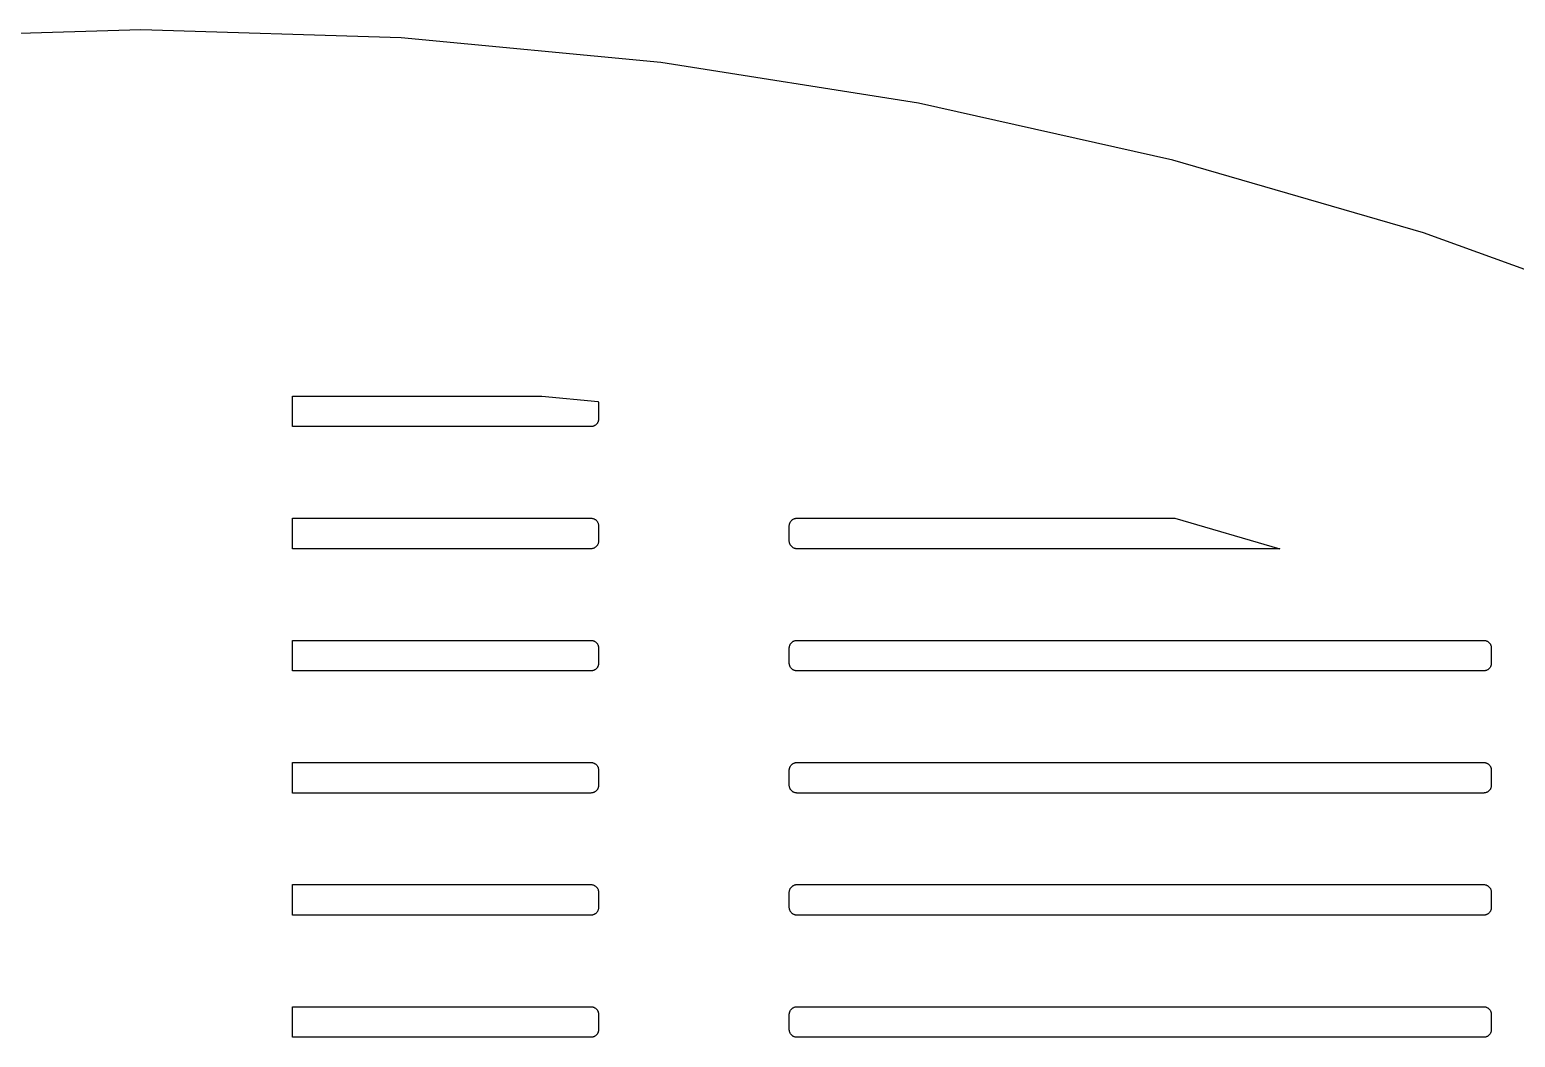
# Model space of a CAD drawing. Header units: metres. Extents: x -163 to 163, y -163 to 163.
# Drawn here: x -4.4 to 54, y 123.6 to 163.2 of the extents above; entities that cross this region are included whole.
import ezdxf

# ---------------------------------------------------------------- set-up
doc = ezdxf.new("R2010")
doc.units = ezdxf.units.M

msp = doc.modelspace()

# ---------------------------------------------------------------- linework, layer by layer
for p, q in [((0, 163.199), (-10.2473, 162.877)), ((10.2473, 162.877), (0, 163.199)), ((20.4542, 161.912), (10.2473, 162.877)), ((30.5804, 160.308), (20.4542, 161.912)), ((40.5859, 158.072), (30.5804, 160.308)), ((50.4312, 155.211), (40.5859, 158.072)), ((60.0775, 151.739), (50.4312, 155.211)), ((5.97498, 147.601), (5.97498, 148.801)), ((5.97498, 148.801), (15.7736, 148.801)), ((15.7736, 148.801), (17.9869, 148.592)), ((17.9869, 148.592), (17.9916, 148.576)), ((17.9916, 148.576), (17.9957, 148.557)), ((17.9957, 148.557), (17.9987, 148.539)), ((17.9987, 148.539), (18.0004, 148.52)), ((18.0004, 148.52), (18.001, 148.501)), ((18.001, 148.501), (18.001, 147.901)), ((17.9725, 147.773), (17.9639, 147.757)), ((17.98, 147.791), (17.9725, 147.773)), ((17.9864, 147.808), (17.98, 147.791)), ((17.9916, 147.826), (17.9864, 147.808)), ((17.9957, 147.845), (17.9916, 147.826)), ((17.9987, 147.863), (17.9957, 147.845)), ((18.0004, 147.882), (17.9987, 147.863)), ((18.001, 147.901), (18.0004, 147.882)), ((17.701, 147.601), (5.97498, 147.601)), ((17.7199, 147.602), (17.701, 147.601)), ((17.7386, 147.603), (17.7199, 147.602)), ((17.7572, 147.606), (17.7386, 147.603)), ((17.7757, 147.61), (17.7572, 147.606)), ((17.7937, 147.616), (17.7757, 147.61)), ((17.8115, 147.622), (17.7937, 147.616)), ((17.8288, 147.63), (17.8115, 147.622)), ((17.8456, 147.638), (17.8288, 147.63)), ((17.8618, 147.648), (17.8456, 147.638)), ((17.8774, 147.658), (17.8618, 147.648)), ((17.8923, 147.67), (17.8774, 147.658)), ((17.9064, 147.682), (17.8923, 147.67)), ((17.9197, 147.696), (17.9064, 147.682)), ((17.9322, 147.71), (17.9197, 147.696)), ((17.9437, 147.725), (17.9322, 147.71)), ((17.9543, 147.74), (17.9437, 147.725)), ((17.9639, 147.757), (17.9543, 147.74)), ((5.97498, 142.801), (5.97498, 144.001)), ((5.97498, 144.001), (17.701, 144.001)), ((17.701, 144.001), (17.7199, 144)), ((17.7199, 144), (17.7386, 143.999)), ((17.7386, 143.999), (17.7572, 143.996)), ((17.7572, 143.996), (17.7757, 143.992)), ((17.7757, 143.992), (17.7937, 143.986)), ((17.7937, 143.986), (17.8115, 143.98)), ((17.8115, 143.98), (17.8288, 143.972)), ((17.8288, 143.972), (17.8456, 143.964)), ((17.8456, 143.964), (17.8618, 143.954)), ((17.8618, 143.954), (17.8774, 143.944)), ((17.8774, 143.944), (17.8923, 143.932)), ((17.8923, 143.932), (17.9064, 143.92)), ((17.9064, 143.92), (17.9197, 143.906)), ((17.9197, 143.906), (17.9322, 143.892)), ((17.9322, 143.892), (17.9437, 143.877)), ((17.9437, 143.877), (17.9543, 143.862)), ((17.9543, 143.862), (17.9639, 143.846)), ((17.9639, 143.846), (17.9725, 143.829)), ((17.9725, 143.829), (17.98, 143.811)), ((17.98, 143.811), (17.9864, 143.794)), ((17.9864, 143.794), (17.9916, 143.776)), ((17.9916, 143.776), (17.9957, 143.757)), ((17.9957, 143.757), (17.9987, 143.739)), ((17.9987, 143.739), (18.0004, 143.72)), ((18.0004, 143.72), (18.001, 143.701)), ((18.001, 143.701), (18.001, 143.101)), ((25.501, 143.701), (25.5016, 143.72)), ((25.501, 143.101), (25.501, 143.701)), ((25.5016, 143.72), (25.5034, 143.739)), ((25.5034, 143.739), (25.5063, 143.757)), ((25.5063, 143.757), (25.5105, 143.776)), ((25.5105, 143.776), (25.5157, 143.794)), ((25.5157, 143.794), (25.5221, 143.811)), ((25.5221, 143.811), (25.5296, 143.829)), ((25.5296, 143.829), (25.5381, 143.846)), ((25.5381, 143.846), (25.5477, 143.862)), ((25.5477, 143.862), (25.5583, 143.877)), ((25.5583, 143.877), (25.5699, 143.892)), ((25.5699, 143.892), (25.5824, 143.906)), ((25.5824, 143.906), (25.5957, 143.92)), ((25.5957, 143.92), (25.6098, 143.932)), ((25.6098, 143.932), (25.6247, 143.944)), ((25.6247, 143.944), (25.6403, 143.954)), ((25.6403, 143.954), (25.6565, 143.964)), ((25.6565, 143.964), (25.6733, 143.972)), ((25.6733, 143.972), (25.6906, 143.98)), ((25.6906, 143.98), (25.7083, 143.986)), ((25.7083, 143.986), (25.7264, 143.992)), ((25.7264, 143.992), (25.7448, 143.996)), ((25.7448, 143.996), (25.7634, 143.999)), ((25.7634, 143.999), (25.7822, 144)), ((25.7822, 144), (25.801, 144.001)), ((25.801, 144.001), (40.6529, 144.001)), ((40.6529, 144.001), (44.7833, 142.801)), ((18.001, 143.101), (18.0004, 143.082)), ((25.5016, 143.082), (25.501, 143.101)), ((17.701, 142.801), (5.97498, 142.801)), ((17.7199, 142.802), (17.701, 142.801)), ((17.7386, 142.803), (17.7199, 142.802)), ((17.7572, 142.806), (17.7386, 142.803)), ((17.7757, 142.81), (17.7572, 142.806)), ((17.7937, 142.816), (17.7757, 142.81)), ((17.8115, 142.822), (17.7937, 142.816)), ((17.8288, 142.83), (17.8115, 142.822)), ((17.8456, 142.838), (17.8288, 142.83)), ((17.8618, 142.848), (17.8456, 142.838)), ((17.8774, 142.858), (17.8618, 142.848)), ((17.8923, 142.87), (17.8774, 142.858)), ((17.9064, 142.882), (17.8923, 142.87)), ((17.9197, 142.896), (17.9064, 142.882)), ((17.9322, 142.91), (17.9197, 142.896)), ((17.9437, 142.925), (17.9322, 142.91)), ((17.9543, 142.94), (17.9437, 142.925)), ((17.9639, 142.957), (17.9543, 142.94)), ((17.9725, 142.973), (17.9639, 142.957)), ((17.98, 142.991), (17.9725, 142.973)), ((17.9864, 143.008), (17.98, 142.991)), ((17.9916, 143.026), (17.9864, 143.008)), ((17.9957, 143.045), (17.9916, 143.026)), ((17.9987, 143.063), (17.9957, 143.045)), ((18.0004, 143.082), (17.9987, 143.063)), ((25.5034, 143.063), (25.5016, 143.082)), ((25.5063, 143.045), (25.5034, 143.063)), ((25.5105, 143.026), (25.5063, 143.045)), ((25.5157, 143.008), (25.5105, 143.026)), ((25.5221, 142.991), (25.5157, 143.008)), ((25.5296, 142.973), (25.5221, 142.991)), ((25.5381, 142.957), (25.5296, 142.973)), ((25.5477, 142.94), (25.5381, 142.957)), ((25.5583, 142.925), (25.5477, 142.94)), ((25.5699, 142.91), (25.5583, 142.925)), ((25.5824, 142.896), (25.5699, 142.91)), ((25.5957, 142.882), (25.5824, 142.896)), ((25.6098, 142.87), (25.5957, 142.882)), ((25.6247, 142.858), (25.6098, 142.87)), ((25.6403, 142.848), (25.6247, 142.858)), ((25.6565, 142.838), (25.6403, 142.848)), ((25.6733, 142.83), (25.6565, 142.838)), ((25.6906, 142.822), (25.6733, 142.83)), ((25.7083, 142.816), (25.6906, 142.822)), ((25.7264, 142.81), (25.7083, 142.816)), ((25.7448, 142.806), (25.7264, 142.81)), ((25.7634, 142.803), (25.7448, 142.806)), ((25.7822, 142.802), (25.7634, 142.803)), ((25.801, 142.801), (25.7822, 142.802)), ((44.7833, 142.801), (25.801, 142.801)), ((5.97498, 138.001), (5.97498, 139.201)), ((5.97498, 139.201), (17.701, 139.201)), ((17.701, 139.201), (17.7199, 139.2)), ((17.7199, 139.2), (17.7386, 139.199)), ((17.7386, 139.199), (17.7572, 139.196)), ((17.7572, 139.196), (17.7757, 139.192)), ((17.7757, 139.192), (17.7937, 139.186)), ((17.7937, 139.186), (17.8115, 139.18)), ((17.8115, 139.18), (17.8288, 139.173)), ((17.8288, 139.173), (17.8456, 139.164)), ((17.8456, 139.164), (17.8618, 139.154)), ((17.8618, 139.154), (17.8774, 139.144)), ((17.8774, 139.144), (17.8923, 139.132)), ((17.8923, 139.132), (17.9064, 139.12)), ((17.9064, 139.12), (17.9197, 139.106)), ((17.9197, 139.106), (17.9322, 139.092)), ((17.9322, 139.092), (17.9437, 139.077)), ((17.9437, 139.077), (17.9543, 139.062)), ((17.9543, 139.062), (17.9639, 139.046)), ((17.9639, 139.046), (17.9725, 139.029)), ((17.9725, 139.029), (17.98, 139.011)), ((17.98, 139.011), (17.9864, 138.994)), ((25.5157, 138.994), (25.5221, 139.011)), ((25.5221, 139.011), (25.5296, 139.029)), ((25.5296, 139.029), (25.5381, 139.046)), ((25.5381, 139.046), (25.5477, 139.062)), ((25.5477, 139.062), (25.5583, 139.077)), ((25.5583, 139.077), (25.5699, 139.092)), ((25.5699, 139.092), (25.5824, 139.106)), ((25.5824, 139.106), (25.5957, 139.12)), ((25.5957, 139.12), (25.6098, 139.132)), ((25.6098, 139.132), (25.6247, 139.144)), ((25.6247, 139.144), (25.6403, 139.154)), ((25.6403, 139.154), (25.6565, 139.164)), ((25.6565, 139.164), (25.6733, 139.173)), ((25.6733, 139.173), (25.6906, 139.18)), ((25.6906, 139.18), (25.7083, 139.186)), ((25.7083, 139.186), (25.7264, 139.192)), ((25.7264, 139.192), (25.7448, 139.196)), ((25.7448, 139.196), (25.7634, 139.199)), ((25.7634, 139.199), (25.7822, 139.2)), ((25.7822, 139.2), (25.801, 139.201)), ((25.801, 139.201), (52.801, 139.201)), ((52.801, 139.201), (52.8199, 139.2)), ((52.8199, 139.2), (52.8386, 139.199)), ((52.8386, 139.199), (52.8573, 139.196)), ((52.8573, 139.196), (52.8756, 139.192)), ((52.8756, 139.192), (52.8938, 139.186)), ((52.8938, 139.186), (52.9115, 139.18)), ((52.9115, 139.18), (52.9288, 139.173)), ((52.9288, 139.173), (52.9456, 139.164)), ((52.9456, 139.164), (52.9618, 139.154)), ((52.9618, 139.154), (52.9774, 139.144)), ((52.9774, 139.144), (52.9923, 139.132)), ((52.9923, 139.132), (53.0064, 139.12)), ((53.0064, 139.12), (53.0197, 139.106)), ((53.0197, 139.106), (53.0322, 139.092)), ((53.0322, 139.092), (53.0437, 139.077)), ((53.0437, 139.077), (53.0543, 139.062)), ((53.0543, 139.062), (53.0639, 139.046)), ((53.0639, 139.046), (53.0725, 139.029)), ((53.0725, 139.029), (53.08, 139.011)), ((53.08, 139.011), (53.0864, 138.994)), ((17.9864, 138.994), (17.9916, 138.976)), ((17.9916, 138.976), (17.9957, 138.957)), ((17.9957, 138.957), (17.9987, 138.939)), ((17.9987, 138.939), (18.0004, 138.92)), ((18.0004, 138.92), (18.001, 138.901)), ((18.001, 138.901), (18.001, 138.301)), ((25.501, 138.901), (25.5016, 138.92)), ((25.501, 138.301), (25.501, 138.901)), ((25.5016, 138.92), (25.5034, 138.939)), ((25.5034, 138.939), (25.5063, 138.957)), ((25.5063, 138.957), (25.5105, 138.976)), ((25.5105, 138.976), (25.5157, 138.994)), ((53.0864, 138.994), (53.0916, 138.976)), ((53.0916, 138.976), (53.0957, 138.957)), ((53.0957, 138.957), (53.0987, 138.939)), ((53.0987, 138.939), (53.1004, 138.92)), ((53.1004, 138.92), (53.101, 138.901)), ((53.101, 138.901), (53.101, 138.301)), ((17.701, 138.001), (5.97498, 138.001)), ((17.7199, 138.002), (17.701, 138.001)), ((17.7386, 138.003), (17.7199, 138.002)), ((17.7572, 138.006), (17.7386, 138.003)), ((17.7757, 138.01), (17.7572, 138.006)), ((17.7937, 138.016), (17.7757, 138.01)), ((17.8115, 138.022), (17.7937, 138.016)), ((17.8288, 138.03), (17.8115, 138.022)), ((17.8456, 138.038), (17.8288, 138.03)), ((17.8618, 138.048), (17.8456, 138.038)), ((17.8774, 138.058), (17.8618, 138.048)), ((17.8923, 138.07), (17.8774, 138.058)), ((17.9064, 138.082), (17.8923, 138.07)), ((17.9197, 138.096), (17.9064, 138.082)), ((17.9322, 138.11), (17.9197, 138.096)), ((17.9437, 138.125), (17.9322, 138.11)), ((17.9543, 138.14), (17.9437, 138.125)), ((17.9639, 138.157), (17.9543, 138.14)), ((17.9725, 138.173), (17.9639, 138.157)), ((17.98, 138.191), (17.9725, 138.173)), ((17.9864, 138.208), (17.98, 138.191)), ((17.9916, 138.226), (17.9864, 138.208)), ((17.9957, 138.245), (17.9916, 138.226)), ((17.9987, 138.263), (17.9957, 138.245)), ((18.0004, 138.282), (17.9987, 138.263)), ((18.001, 138.301), (18.0004, 138.282)), ((25.5016, 138.282), (25.501, 138.301)), ((25.5034, 138.263), (25.5016, 138.282)), ((25.5063, 138.245), (25.5034, 138.263)), ((25.5105, 138.226), (25.5063, 138.245)), ((25.5157, 138.208), (25.5105, 138.226)), ((25.5221, 138.191), (25.5157, 138.208)), ((25.5296, 138.173), (25.5221, 138.191)), ((25.5381, 138.157), (25.5296, 138.173)), ((25.5477, 138.14), (25.5381, 138.157)), ((25.5583, 138.125), (25.5477, 138.14)), ((25.5699, 138.11), (25.5583, 138.125)), ((25.5824, 138.096), (25.5699, 138.11)), ((25.5957, 138.082), (25.5824, 138.096)), ((25.6098, 138.07), (25.5957, 138.082)), ((25.6247, 138.058), (25.6098, 138.07)), ((25.6403, 138.048), (25.6247, 138.058)), ((25.6565, 138.038), (25.6403, 138.048)), ((25.6733, 138.03), (25.6565, 138.038)), ((25.6906, 138.022), (25.6733, 138.03)), ((25.7083, 138.016), (25.6906, 138.022)), ((25.7264, 138.01), (25.7083, 138.016)), ((25.7448, 138.006), (25.7264, 138.01)), ((25.7634, 138.003), (25.7448, 138.006)), ((25.7822, 138.002), (25.7634, 138.003)), ((25.801, 138.001), (25.7822, 138.002)), ((52.801, 138.001), (25.801, 138.001)), ((52.8199, 138.002), (52.801, 138.001)), ((52.8386, 138.003), (52.8199, 138.002)), ((52.8573, 138.006), (52.8386, 138.003)), ((52.8756, 138.01), (52.8573, 138.006)), ((52.8938, 138.016), (52.8756, 138.01)), ((52.9115, 138.022), (52.8938, 138.016)), ((52.9288, 138.03), (52.9115, 138.022)), ((52.9456, 138.038), (52.9288, 138.03)), ((52.9618, 138.048), (52.9456, 138.038)), ((52.9774, 138.058), (52.9618, 138.048)), ((52.9923, 138.07), (52.9774, 138.058)), ((53.0064, 138.082), (52.9923, 138.07)), ((53.0197, 138.096), (53.0064, 138.082)), ((53.0322, 138.11), (53.0197, 138.096)), ((53.0437, 138.125), (53.0322, 138.11)), ((53.0543, 138.14), (53.0437, 138.125)), ((53.0639, 138.157), (53.0543, 138.14)), ((53.0725, 138.173), (53.0639, 138.157)), ((53.08, 138.191), (53.0725, 138.173)), ((53.0864, 138.208), (53.08, 138.191)), ((53.0916, 138.226), (53.0864, 138.208)), ((53.0957, 138.245), (53.0916, 138.226)), ((53.0987, 138.263), (53.0957, 138.245)), ((53.1004, 138.282), (53.0987, 138.263)), ((53.101, 138.301), (53.1004, 138.282)), ((5.97498, 133.201), (5.97498, 134.401)), ((5.97498, 134.401), (17.701, 134.401)), ((17.701, 134.401), (17.7199, 134.4)), ((17.7199, 134.4), (17.7386, 134.399)), ((17.7386, 134.399), (17.7572, 134.396)), ((17.7572, 134.396), (17.7757, 134.392)), ((17.7757, 134.392), (17.7937, 134.386)), ((17.7937, 134.386), (17.8115, 134.38)), ((17.8115, 134.38), (17.8288, 134.372)), ((17.8288, 134.372), (17.8456, 134.364)), ((17.8456, 134.364), (17.8618, 134.354)), ((17.8618, 134.354), (17.8774, 134.344)), ((17.8774, 134.344), (17.8923, 134.332)), ((25.6098, 134.332), (25.6247, 134.344)), ((25.6247, 134.344), (25.6403, 134.354)), ((25.6403, 134.354), (25.6565, 134.364)), ((25.6565, 134.364), (25.6733, 134.372)), ((25.6733, 134.372), (25.6906, 134.38)), ((25.6906, 134.38), (25.7083, 134.386)), ((25.7083, 134.386), (25.7264, 134.392)), ((25.7264, 134.392), (25.7448, 134.396)), ((25.7448, 134.396), (25.7634, 134.399)), ((25.7634, 134.399), (25.7822, 134.4)), ((25.7822, 134.4), (25.801, 134.401)), ((25.801, 134.401), (52.801, 134.401)), ((52.801, 134.401), (52.8199, 134.4)), ((52.8199, 134.4), (52.8386, 134.399)), ((52.8386, 134.399), (52.8573, 134.396)), ((52.8573, 134.396), (52.8756, 134.392)), ((52.8756, 134.392), (52.8938, 134.386)), ((52.8938, 134.386), (52.9115, 134.38)), ((52.9115, 134.38), (52.9288, 134.372)), ((52.9288, 134.372), (52.9456, 134.364)), ((52.9456, 134.364), (52.9618, 134.354)), ((52.9618, 134.354), (52.9774, 134.344)), ((52.9774, 134.344), (52.9923, 134.332)), ((17.8923, 134.332), (17.9064, 134.32)), ((17.9064, 134.32), (17.9197, 134.306)), ((17.9197, 134.306), (17.9322, 134.292)), ((17.9322, 134.292), (17.9437, 134.277)), ((17.9437, 134.277), (17.9543, 134.262)), ((17.9543, 134.262), (17.9639, 134.246)), ((17.9639, 134.246), (17.9725, 134.229)), ((17.9725, 134.229), (17.98, 134.211)), ((17.98, 134.211), (17.9864, 134.194)), ((17.9864, 134.194), (17.9916, 134.176)), ((17.9916, 134.176), (17.9957, 134.157)), ((17.9957, 134.157), (17.9987, 134.139)), ((17.9987, 134.139), (18.0004, 134.12)), ((18.0004, 134.12), (18.001, 134.101)), ((18.001, 134.101), (18.001, 133.501)), ((25.501, 134.101), (25.5016, 134.12)), ((25.501, 133.501), (25.501, 134.101)), ((25.5016, 134.12), (25.5034, 134.139)), ((25.5034, 134.139), (25.5063, 134.157)), ((25.5063, 134.157), (25.5105, 134.176)), ((25.5105, 134.176), (25.5157, 134.194)), ((25.5157, 134.194), (25.5221, 134.211)), ((25.5221, 134.211), (25.5296, 134.229)), ((25.5296, 134.229), (25.5381, 134.246)), ((25.5381, 134.246), (25.5477, 134.262)), ((25.5477, 134.262), (25.5583, 134.277)), ((25.5583, 134.277), (25.5699, 134.292)), ((25.5699, 134.292), (25.5824, 134.306)), ((25.5824, 134.306), (25.5957, 134.32)), ((25.5957, 134.32), (25.6098, 134.332)), ((52.9923, 134.332), (53.0064, 134.32)), ((53.0064, 134.32), (53.0197, 134.306)), ((53.0197, 134.306), (53.0322, 134.292)), ((53.0322, 134.292), (53.0437, 134.277)), ((53.0437, 134.277), (53.0543, 134.262)), ((53.0543, 134.262), (53.0639, 134.246)), ((53.0639, 134.246), (53.0725, 134.229)), ((53.0725, 134.229), (53.08, 134.211)), ((53.08, 134.211), (53.0864, 134.194)), ((53.0864, 134.194), (53.0916, 134.176)), ((53.0916, 134.176), (53.0957, 134.157)), ((53.0957, 134.157), (53.0987, 134.139)), ((53.0987, 134.139), (53.1004, 134.12)), ((53.1004, 134.12), (53.101, 134.101)), ((53.101, 134.101), (53.101, 133.501)), ((17.701, 133.201), (5.97498, 133.201)), ((17.7199, 133.202), (17.701, 133.201)), ((17.7386, 133.203), (17.7199, 133.202)), ((17.7572, 133.206), (17.7386, 133.203)), ((17.7757, 133.21), (17.7572, 133.206)), ((17.7937, 133.216), (17.7757, 133.21)), ((17.8115, 133.222), (17.7937, 133.216)), ((17.8288, 133.23), (17.8115, 133.222)), ((17.8456, 133.238), (17.8288, 133.23)), ((17.8618, 133.248), (17.8456, 133.238)), ((17.8774, 133.258), (17.8618, 133.248)), ((17.8923, 133.27), (17.8774, 133.258)), ((17.9064, 133.282), (17.8923, 133.27)), ((17.9197, 133.296), (17.9064, 133.282)), ((17.9322, 133.31), (17.9197, 133.296)), ((17.9437, 133.325), (17.9322, 133.31)), ((17.9543, 133.34), (17.9437, 133.325)), ((17.9639, 133.357), (17.9543, 133.34)), ((17.9725, 133.373), (17.9639, 133.357)), ((17.98, 133.391), (17.9725, 133.373)), ((17.9864, 133.408), (17.98, 133.391)), ((17.9916, 133.426), (17.9864, 133.408)), ((17.9957, 133.445), (17.9916, 133.426)), ((17.9987, 133.463), (17.9957, 133.445)), ((18.0004, 133.482), (17.9987, 133.463)), ((18.001, 133.501), (18.0004, 133.482)), ((25.5016, 133.482), (25.501, 133.501)), ((25.5034, 133.463), (25.5016, 133.482)), ((25.5063, 133.445), (25.5034, 133.463)), ((25.5105, 133.426), (25.5063, 133.445)), ((25.5157, 133.408), (25.5105, 133.426)), ((25.5221, 133.391), (25.5157, 133.408)), ((25.5296, 133.373), (25.5221, 133.391)), ((25.5381, 133.357), (25.5296, 133.373)), ((25.5477, 133.34), (25.5381, 133.357)), ((25.5583, 133.325), (25.5477, 133.34)), ((25.5699, 133.31), (25.5583, 133.325)), ((25.5824, 133.296), (25.5699, 133.31)), ((25.5957, 133.282), (25.5824, 133.296)), ((25.6098, 133.27), (25.5957, 133.282)), ((25.6247, 133.258), (25.6098, 133.27)), ((25.6403, 133.248), (25.6247, 133.258)), ((25.6565, 133.238), (25.6403, 133.248)), ((25.6733, 133.23), (25.6565, 133.238)), ((25.6906, 133.222), (25.6733, 133.23)), ((25.7083, 133.216), (25.6906, 133.222)), ((25.7264, 133.21), (25.7083, 133.216)), ((25.7448, 133.206), (25.7264, 133.21)), ((25.7634, 133.203), (25.7448, 133.206)), ((25.7822, 133.202), (25.7634, 133.203)), ((25.801, 133.201), (25.7822, 133.202)), ((52.801, 133.201), (25.801, 133.201)), ((52.8199, 133.202), (52.801, 133.201)), ((52.8386, 133.203), (52.8199, 133.202)), ((52.8573, 133.206), (52.8386, 133.203)), ((52.8756, 133.21), (52.8573, 133.206)), ((52.8938, 133.216), (52.8756, 133.21)), ((52.9115, 133.222), (52.8938, 133.216)), ((52.9288, 133.23), (52.9115, 133.222)), ((52.9456, 133.238), (52.9288, 133.23)), ((52.9618, 133.248), (52.9456, 133.238)), ((52.9774, 133.258), (52.9618, 133.248)), ((52.9923, 133.27), (52.9774, 133.258)), ((53.0064, 133.282), (52.9923, 133.27)), ((53.0197, 133.296), (53.0064, 133.282)), ((53.0322, 133.31), (53.0197, 133.296)), ((53.0437, 133.325), (53.0322, 133.31)), ((53.0543, 133.34), (53.0437, 133.325)), ((53.0639, 133.357), (53.0543, 133.34)), ((53.0725, 133.373), (53.0639, 133.357)), ((53.08, 133.391), (53.0725, 133.373)), ((53.0864, 133.408), (53.08, 133.391)), ((53.0916, 133.426), (53.0864, 133.408)), ((53.0957, 133.445), (53.0916, 133.426)), ((53.0987, 133.463), (53.0957, 133.445)), ((53.1004, 133.482), (53.0987, 133.463)), ((53.101, 133.501), (53.1004, 133.482)), ((5.97498, 128.401), (5.97498, 129.601)), ((5.97498, 129.601), (17.701, 129.601)), ((17.701, 129.601), (17.7199, 129.6)), ((17.7199, 129.6), (17.7386, 129.599)), ((17.7386, 129.599), (17.7572, 129.596)), ((17.7572, 129.596), (17.7757, 129.592)), ((17.7757, 129.592), (17.7937, 129.586)), ((17.7937, 129.586), (17.8115, 129.58)), ((17.8115, 129.58), (17.8288, 129.572)), ((17.8288, 129.572), (17.8456, 129.564)), ((17.8456, 129.564), (17.8618, 129.554)), ((17.8618, 129.554), (17.8774, 129.544)), ((17.8774, 129.544), (17.8923, 129.532)), ((17.8923, 129.532), (17.9064, 129.52)), ((17.9064, 129.52), (17.9197, 129.506)), ((17.9197, 129.506), (17.9322, 129.492)), ((17.9322, 129.492), (17.9437, 129.477)), ((17.9437, 129.477), (17.9543, 129.462)), ((17.9543, 129.462), (17.9639, 129.446)), ((17.9639, 129.446), (17.9725, 129.429)), ((17.9725, 129.429), (17.98, 129.411)), ((17.98, 129.411), (17.9864, 129.394)), ((17.9864, 129.394), (17.9916, 129.376)), ((17.9916, 129.376), (17.9957, 129.357)), ((17.9957, 129.357), (17.9987, 129.339)), ((17.9987, 129.339), (18.0004, 129.32)), ((18.0004, 129.32), (18.001, 129.301)), ((18.001, 129.301), (18.001, 128.701)), ((25.501, 129.301), (25.5016, 129.32)), ((25.501, 128.701), (25.501, 129.301)), ((25.5016, 129.32), (25.5034, 129.339)), ((25.5034, 129.339), (25.5063, 129.357)), ((25.5063, 129.357), (25.5105, 129.376)), ((25.5105, 129.376), (25.5157, 129.394)), ((25.5157, 129.394), (25.5221, 129.411)), ((25.5221, 129.411), (25.5296, 129.429)), ((25.5296, 129.429), (25.5381, 129.446)), ((25.5381, 129.446), (25.5477, 129.462)), ((25.5477, 129.462), (25.5583, 129.477)), ((25.5583, 129.477), (25.5699, 129.492)), ((25.5699, 129.492), (25.5824, 129.506)), ((25.5824, 129.506), (25.5957, 129.52)), ((25.5957, 129.52), (25.6098, 129.532)), ((25.6098, 129.532), (25.6247, 129.544)), ((25.6247, 129.544), (25.6403, 129.554)), ((25.6403, 129.554), (25.6565, 129.564)), ((25.6565, 129.564), (25.6733, 129.572)), ((25.6733, 129.572), (25.6906, 129.58)), ((25.6906, 129.58), (25.7083, 129.586)), ((25.7083, 129.586), (25.7264, 129.592)), ((25.7264, 129.592), (25.7448, 129.596)), ((25.7448, 129.596), (25.7634, 129.599)), ((25.7634, 129.599), (25.7822, 129.6)), ((25.7822, 129.6), (25.801, 129.601)), ((25.801, 129.601), (52.801, 129.601)), ((52.801, 129.601), (52.8199, 129.6)), ((52.8199, 129.6), (52.8386, 129.599)), ((52.8386, 129.599), (52.8573, 129.596)), ((52.8573, 129.596), (52.8756, 129.592)), ((52.8756, 129.592), (52.8938, 129.586)), ((52.8938, 129.586), (52.9115, 129.58)), ((52.9115, 129.58), (52.9288, 129.572)), ((52.9288, 129.572), (52.9456, 129.564)), ((52.9456, 129.564), (52.9618, 129.554)), ((52.9618, 129.554), (52.9774, 129.544)), ((52.9774, 129.544), (52.9923, 129.532)), ((52.9923, 129.532), (53.0064, 129.52)), ((53.0064, 129.52), (53.0197, 129.506)), ((53.0197, 129.506), (53.0322, 129.492)), ((53.0322, 129.492), (53.0437, 129.477)), ((53.0437, 129.477), (53.0543, 129.462)), ((53.0543, 129.462), (53.0639, 129.446)), ((53.0639, 129.446), (53.0725, 129.429)), ((53.0725, 129.429), (53.08, 129.411)), ((53.08, 129.411), (53.0864, 129.394)), ((53.0864, 129.394), (53.0916, 129.376)), ((53.0916, 129.376), (53.0957, 129.357)), ((53.0957, 129.357), (53.0987, 129.339)), ((53.0987, 129.339), (53.1004, 129.32)), ((53.1004, 129.32), (53.101, 129.301)), ((53.101, 129.301), (53.101, 128.701)), ((17.9197, 128.496), (17.9064, 128.482)), ((17.9322, 128.51), (17.9197, 128.496)), ((17.9437, 128.525), (17.9322, 128.51)), ((17.9543, 128.54), (17.9437, 128.525)), ((17.9639, 128.557), (17.9543, 128.54)), ((17.9725, 128.573), (17.9639, 128.557)), ((17.98, 128.591), (17.9725, 128.573)), ((17.9864, 128.608), (17.98, 128.591)), ((17.9916, 128.626), (17.9864, 128.608)), ((17.9957, 128.645), (17.9916, 128.626)), ((17.9987, 128.663), (17.9957, 128.645)), ((18.0004, 128.682), (17.9987, 128.663)), ((18.001, 128.701), (18.0004, 128.682)), ((25.5016, 128.682), (25.501, 128.701)), ((25.5034, 128.663), (25.5016, 128.682)), ((25.5063, 128.645), (25.5034, 128.663)), ((25.5105, 128.626), (25.5063, 128.645)), ((25.5157, 128.608), (25.5105, 128.626)), ((25.5221, 128.591), (25.5157, 128.608)), ((25.5296, 128.573), (25.5221, 128.591)), ((25.5381, 128.557), (25.5296, 128.573)), ((25.5477, 128.54), (25.5381, 128.557)), ((25.5583, 128.525), (25.5477, 128.54)), ((25.5699, 128.51), (25.5583, 128.525)), ((25.5824, 128.496), (25.5699, 128.51)), ((25.5957, 128.482), (25.5824, 128.496)), ((53.0197, 128.496), (53.0064, 128.482)), ((53.0322, 128.51), (53.0197, 128.496)), ((53.0437, 128.525), (53.0322, 128.51)), ((53.0543, 128.54), (53.0437, 128.525)), ((53.0639, 128.557), (53.0543, 128.54)), ((53.0725, 128.573), (53.0639, 128.557)), ((53.08, 128.591), (53.0725, 128.573)), ((53.0864, 128.608), (53.08, 128.591)), ((53.0916, 128.626), (53.0864, 128.608)), ((53.0957, 128.645), (53.0916, 128.626)), ((53.0987, 128.663), (53.0957, 128.645)), ((53.1004, 128.682), (53.0987, 128.663)), ((53.101, 128.701), (53.1004, 128.682)), ((17.701, 128.401), (5.97498, 128.401)), ((17.7199, 128.402), (17.701, 128.401)), ((17.7386, 128.403), (17.7199, 128.402)), ((17.7572, 128.406), (17.7386, 128.403)), ((17.7757, 128.41), (17.7572, 128.406)), ((17.7937, 128.416), (17.7757, 128.41)), ((17.8115, 128.422), (17.7937, 128.416)), ((17.8288, 128.43), (17.8115, 128.422)), ((17.8456, 128.438), (17.8288, 128.43)), ((17.8618, 128.448), (17.8456, 128.438)), ((17.8774, 128.458), (17.8618, 128.448)), ((17.8923, 128.47), (17.8774, 128.458)), ((17.9064, 128.482), (17.8923, 128.47)), ((25.6098, 128.47), (25.5957, 128.482)), ((25.6247, 128.458), (25.6098, 128.47)), ((25.6403, 128.448), (25.6247, 128.458)), ((25.6565, 128.438), (25.6403, 128.448)), ((25.6733, 128.43), (25.6565, 128.438)), ((25.6906, 128.422), (25.6733, 128.43)), ((25.7083, 128.416), (25.6906, 128.422)), ((25.7264, 128.41), (25.7083, 128.416)), ((25.7448, 128.406), (25.7264, 128.41)), ((25.7634, 128.403), (25.7448, 128.406)), ((25.7822, 128.402), (25.7634, 128.403)), ((25.801, 128.401), (25.7822, 128.402)), ((52.801, 128.401), (25.801, 128.401)), ((52.8199, 128.402), (52.801, 128.401)), ((52.8386, 128.403), (52.8199, 128.402)), ((52.8573, 128.406), (52.8386, 128.403)), ((52.8756, 128.41), (52.8573, 128.406)), ((52.8938, 128.416), (52.8756, 128.41)), ((52.9115, 128.422), (52.8938, 128.416)), ((52.9288, 128.43), (52.9115, 128.422)), ((52.9456, 128.438), (52.9288, 128.43)), ((52.9618, 128.448), (52.9456, 128.438)), ((52.9774, 128.458), (52.9618, 128.448)), ((52.9923, 128.47), (52.9774, 128.458)), ((53.0064, 128.482), (52.9923, 128.47)), ((5.97498, 123.601), (5.97498, 124.801)), ((5.97498, 124.801), (17.701, 124.801)), ((17.701, 124.801), (17.7199, 124.8)), ((17.7199, 124.8), (17.7386, 124.799)), ((17.7386, 124.799), (17.7572, 124.796)), ((17.7572, 124.796), (17.7757, 124.792)), ((17.7757, 124.792), (17.7937, 124.786)), ((17.7937, 124.786), (17.8115, 124.78)), ((17.8115, 124.78), (17.8288, 124.772)), ((17.8288, 124.772), (17.8456, 124.764)), ((17.8456, 124.764), (17.8618, 124.754)), ((17.8618, 124.754), (17.8774, 124.744)), ((17.8774, 124.744), (17.8923, 124.732)), ((17.8923, 124.732), (17.9064, 124.72)), ((17.9064, 124.72), (17.9197, 124.706)), ((17.9197, 124.706), (17.9322, 124.692)), ((17.9322, 124.692), (17.9437, 124.677)), ((17.9437, 124.677), (17.9543, 124.662)), ((17.9543, 124.662), (17.9639, 124.646)), ((17.9639, 124.646), (17.9725, 124.629)), ((17.9725, 124.629), (17.98, 124.611)), ((17.98, 124.611), (17.9864, 124.594)), ((17.9864, 124.594), (17.9916, 124.576)), ((17.9916, 124.576), (17.9957, 124.557)), ((17.9957, 124.557), (17.9987, 124.539)), ((17.9987, 124.539), (18.0004, 124.52)), ((18.0004, 124.52), (18.001, 124.501)), ((18.001, 124.501), (18.001, 123.901)), ((25.501, 124.501), (25.5016, 124.52)), ((25.501, 123.901), (25.501, 124.501)), ((25.5016, 124.52), (25.5034, 124.539)), ((25.5034, 124.539), (25.5063, 124.557)), ((25.5063, 124.557), (25.5105, 124.576)), ((25.5105, 124.576), (25.5157, 124.594)), ((25.5157, 124.594), (25.5221, 124.611)), ((25.5221, 124.611), (25.5296, 124.629)), ((25.5296, 124.629), (25.5381, 124.646)), ((25.5381, 124.646), (25.5477, 124.662)), ((25.5477, 124.662), (25.5583, 124.677)), ((25.5583, 124.677), (25.5699, 124.692)), ((25.5699, 124.692), (25.5824, 124.706)), ((25.5824, 124.706), (25.5957, 124.72)), ((25.5957, 124.72), (25.6098, 124.732)), ((25.6098, 124.732), (25.6247, 124.744)), ((25.6247, 124.744), (25.6403, 124.754)), ((25.6403, 124.754), (25.6565, 124.764)), ((25.6565, 124.764), (25.6733, 124.772)), ((25.6733, 124.772), (25.6906, 124.78)), ((25.6906, 124.78), (25.7083, 124.786)), ((25.7083, 124.786), (25.7264, 124.792)), ((25.7264, 124.792), (25.7448, 124.796)), ((25.7448, 124.796), (25.7634, 124.799)), ((25.7634, 124.799), (25.7822, 124.8)), ((25.7822, 124.8), (25.801, 124.801)), ((25.801, 124.801), (52.801, 124.801)), ((52.801, 124.801), (52.8199, 124.8)), ((52.8199, 124.8), (52.8386, 124.799)), ((52.8386, 124.799), (52.8573, 124.796)), ((52.8573, 124.796), (52.8756, 124.792)), ((52.8756, 124.792), (52.8938, 124.786)), ((52.8938, 124.786), (52.9115, 124.78)), ((52.9115, 124.78), (52.9288, 124.772)), ((52.9288, 124.772), (52.9456, 124.764)), ((52.9456, 124.764), (52.9618, 124.754)), ((52.9618, 124.754), (52.9774, 124.744)), ((52.9774, 124.744), (52.9923, 124.732)), ((52.9923, 124.732), (53.0064, 124.72)), ((53.0064, 124.72), (53.0197, 124.706)), ((53.0197, 124.706), (53.0322, 124.692)), ((53.0322, 124.692), (53.0437, 124.677)), ((53.0437, 124.677), (53.0543, 124.662)), ((53.0543, 124.662), (53.0639, 124.646)), ((53.0639, 124.646), (53.0725, 124.629)), ((53.0725, 124.629), (53.08, 124.611)), ((53.08, 124.611), (53.0864, 124.594)), ((53.0864, 124.594), (53.0916, 124.576)), ((53.0916, 124.576), (53.0957, 124.557)), ((53.0957, 124.557), (53.0987, 124.539)), ((53.0987, 124.539), (53.1004, 124.52)), ((53.1004, 124.52), (53.101, 124.501)), ((53.101, 124.501), (53.101, 123.901)), ((17.9916, 123.826), (17.9864, 123.808)), ((17.9957, 123.845), (17.9916, 123.826)), ((17.9987, 123.863), (17.9957, 123.845)), ((18.0004, 123.882), (17.9987, 123.863)), ((18.001, 123.901), (18.0004, 123.882)), ((25.5016, 123.882), (25.501, 123.901)), ((25.5034, 123.863), (25.5016, 123.882)), ((25.5063, 123.845), (25.5034, 123.863)), ((25.5105, 123.826), (25.5063, 123.845)), ((25.5157, 123.808), (25.5105, 123.826)), ((53.0916, 123.826), (53.0864, 123.808)), ((53.0957, 123.845), (53.0916, 123.826)), ((53.0987, 123.863), (53.0957, 123.845)), ((53.1004, 123.882), (53.0987, 123.863)), ((53.101, 123.901), (53.1004, 123.882)), ((17.701, 123.601), (5.97498, 123.601)), ((17.7199, 123.602), (17.701, 123.601)), ((17.7386, 123.603), (17.7199, 123.602)), ((17.7572, 123.606), (17.7386, 123.603)), ((17.7757, 123.61), (17.7572, 123.606)), ((17.7937, 123.616), (17.7757, 123.61)), ((17.8115, 123.622), (17.7937, 123.616)), ((17.8288, 123.63), (17.8115, 123.622)), ((17.8456, 123.638), (17.8288, 123.63)), ((17.8618, 123.648), (17.8456, 123.638)), ((17.8774, 123.658), (17.8618, 123.648)), ((17.8923, 123.67), (17.8774, 123.658)), ((17.9064, 123.682), (17.8923, 123.67)), ((17.9197, 123.696), (17.9064, 123.682)), ((17.9322, 123.71), (17.9197, 123.696)), ((17.9437, 123.725), (17.9322, 123.71)), ((17.9543, 123.74), (17.9437, 123.725)), ((17.9639, 123.757), (17.9543, 123.74)), ((17.9725, 123.773), (17.9639, 123.757)), ((17.98, 123.791), (17.9725, 123.773)), ((17.9864, 123.808), (17.98, 123.791)), ((25.5221, 123.791), (25.5157, 123.808)), ((25.5296, 123.773), (25.5221, 123.791)), ((25.5381, 123.757), (25.5296, 123.773)), ((25.5477, 123.74), (25.5381, 123.757)), ((25.5583, 123.725), (25.5477, 123.74)), ((25.5699, 123.71), (25.5583, 123.725)), ((25.5824, 123.696), (25.5699, 123.71)), ((25.5957, 123.682), (25.5824, 123.696)), ((25.6098, 123.67), (25.5957, 123.682)), ((25.6247, 123.658), (25.6098, 123.67)), ((25.6403, 123.648), (25.6247, 123.658)), ((25.6565, 123.638), (25.6403, 123.648)), ((25.6733, 123.63), (25.6565, 123.638)), ((25.6906, 123.622), (25.6733, 123.63)), ((25.7083, 123.616), (25.6906, 123.622)), ((25.7264, 123.61), (25.7083, 123.616)), ((25.7448, 123.606), (25.7264, 123.61)), ((25.7634, 123.603), (25.7448, 123.606)), ((25.7822, 123.602), (25.7634, 123.603)), ((25.801, 123.601), (25.7822, 123.602)), ((52.801, 123.601), (25.801, 123.601)), ((52.8199, 123.602), (52.801, 123.601)), ((52.8386, 123.603), (52.8199, 123.602)), ((52.8573, 123.606), (52.8386, 123.603)), ((52.8756, 123.61), (52.8573, 123.606)), ((52.8938, 123.616), (52.8756, 123.61)), ((52.9115, 123.622), (52.8938, 123.616)), ((52.9288, 123.63), (52.9115, 123.622)), ((52.9456, 123.638), (52.9288, 123.63)), ((52.9618, 123.648), (52.9456, 123.638)), ((52.9774, 123.658), (52.9618, 123.648)), ((52.9923, 123.67), (52.9774, 123.658)), ((53.0064, 123.682), (52.9923, 123.67)), ((53.0197, 123.696), (53.0064, 123.682)), ((53.0322, 123.71), (53.0197, 123.696)), ((53.0437, 123.725), (53.0322, 123.71)), ((53.0543, 123.74), (53.0437, 123.725)), ((53.0639, 123.757), (53.0543, 123.74)), ((53.0725, 123.773), (53.0639, 123.757)), ((53.08, 123.791), (53.0725, 123.773)), ((53.0864, 123.808), (53.08, 123.791))]:
    msp.add_line(p, q)

doc.saveas('drawing.dxf')
